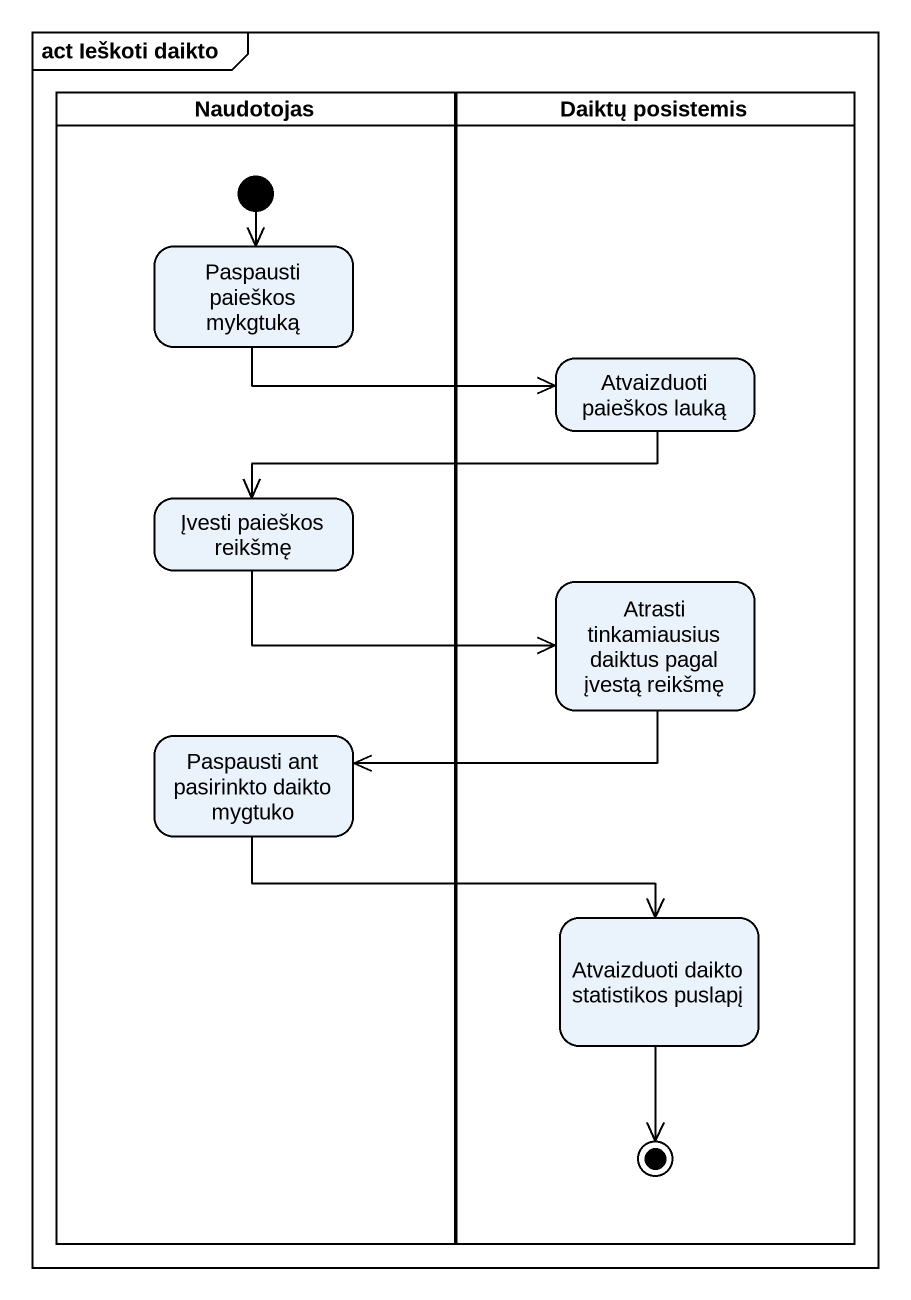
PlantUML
@startuml
mainframe act Ieškoti daikto
hide empty description
state Naudotojas <<partition>> {
  state "Paspausti paieškos mykgtuką" as Paspausti_paieškos_mykgtuką
  state "Įvesti paieškos reikšmę" as Įvesti_paieškos_reikšmę
  state "Paspausti ant pasirinkto daikto mygtuko" as Paspausti_ant_pasirinkto
  [*] --> Paspausti_paieškos_mykgtuką
}
state "Daiktų posistemis" as Daiktų_posistemis <<partition>> {
  state "Atvaizduoti paieškos lauką" as Atvaizduoti_paieškos_lauką
  state "Atrasti tinkamiausius daiktus pagal įvestą reikšmę" as Atrasti_tinkamiausius
  state "Atvaizduoti daikto statistikos puslapį" as Atvaizduoti_daikto
  Atvaizduoti_daikto --> [*]
}
Paspausti_paieškos_mykgtuką -right-> Atvaizduoti_paieškos_lauką
Atvaizduoti_paieškos_lauką -left-> Įvesti_paieškos_reikšmę
Įvesti_paieškos_reikšmę -right-> Atrasti_tinkamiausius
Atrasti_tinkamiausius -left-> Paspausti_ant_pasirinkto
Paspausti_ant_pasirinkto -right-> Atvaizduoti_daikto
@enduml
